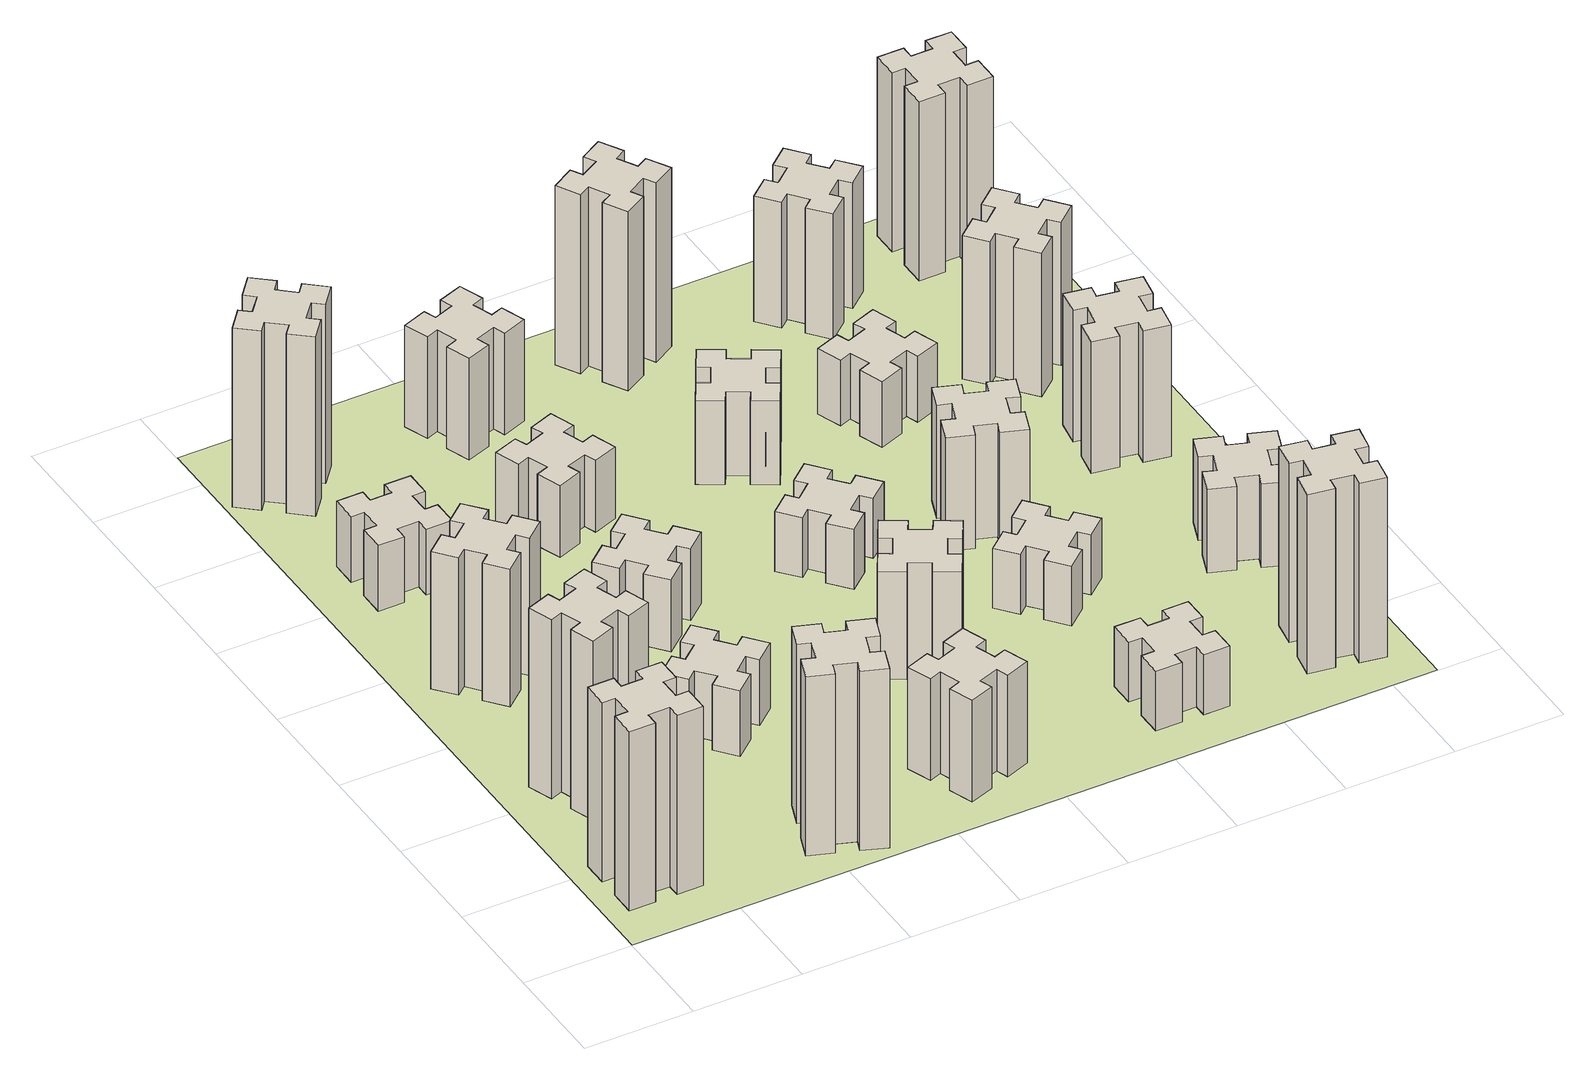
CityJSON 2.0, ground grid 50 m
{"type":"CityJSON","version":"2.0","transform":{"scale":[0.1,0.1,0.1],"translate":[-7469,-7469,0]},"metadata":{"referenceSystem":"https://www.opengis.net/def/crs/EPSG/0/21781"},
"CityObjects":{
"building1":{"type":"Building","attributes":{"class":"1000","function":"1000","usage":"1000","yearOfConstruction":2016,"roofType":"1000","measuredHeight":90,"storeysAboveGround":30,"storeysBelowGround":0},"geometry":[{"type":"Solid","lod":"1","boundaries":[[[[0,1,2,3,4,5,6,7,8,9,10,11,12,13,14,15,16,17,18,19]],[[17,16,20,21]],[[16,15,22,20]],[[15,14,23,22]],[[14,13,24,23]],[[13,12,25,24]],[[12,11,26,25]],[[11,10,27,26]],[[10,9,28,27]],[[9,8,29,28]],[[8,7,30,29]],[[7,6,31,30]],[[6,5,32,31]],[[5,4,33,32]],[[4,3,34,33]],[[3,2,35,34]],[[2,1,36,35]],[[1,0,37,36]],[[0,19,38,37]],[[19,18,39,38]],[[18,17,21,39]],[[24,25,26,27,28,29,30,31,32,33,34,35,36,37,38,39,21,20,22,23]]]]}]},
"building2":{"type":"Building","attributes":{"class":"1000","function":"1000","usage":"1000","yearOfConstruction":2016,"roofType":"1000","measuredHeight":90,"storeysAboveGround":30,"storeysBelowGround":0},"geometry":[{"type":"Solid","lod":"1","boundaries":[[[[40,41,42,43,44,45,46,47,48,49,50,51,52,53,54,55,56,57,58,59]],[[57,56,60,61]],[[56,55,62,60]],[[55,54,63,62]],[[54,53,64,63]],[[53,52,65,64]],[[52,51,66,65]],[[51,50,67,66]],[[50,49,68,67]],[[49,48,69,68]],[[48,47,70,69]],[[47,46,71,70]],[[46,45,72,71]],[[45,44,73,72]],[[44,43,74,73]],[[43,42,75,74]],[[42,41,76,75]],[[41,40,77,76]],[[40,59,78,77]],[[59,58,79,78]],[[58,57,61,79]],[[64,65,66,67,68,69,70,71,72,73,74,75,76,77,78,79,61,60,62,63]]]]}]},
"building3":{"type":"Building","attributes":{"class":"1000","function":"1000","usage":"1000","yearOfConstruction":2016,"roofType":"1000","measuredHeight":69,"storeysAboveGround":30,"storeysBelowGround":0},"geometry":[{"type":"Solid","lod":"1","boundaries":[[[[80,81,82,83,84,85,86,87,88,89,90,91,92,93,94,95,96,97,98,99]],[[97,96,100,101]],[[96,95,102,100]],[[95,94,103,102]],[[94,93,104,103]],[[93,92,105,104]],[[92,91,106,105]],[[91,90,107,106]],[[90,89,108,107]],[[89,88,109,108]],[[88,87,110,109]],[[87,86,111,110]],[[86,85,112,111]],[[85,84,113,112]],[[84,83,114,113]],[[83,82,115,114]],[[82,81,116,115]],[[81,80,117,116]],[[80,99,118,117]],[[99,98,119,118]],[[98,97,101,119]],[[104,105,106,107,108,109,110,111,112,113,114,115,116,117,118,119,101,100,102,103]]]]}]},
"building4":{"type":"Building","attributes":{"class":"1000","function":"1000","usage":"1000","yearOfConstruction":2016,"roofType":"1000","measuredHeight":33,"storeysAboveGround":30,"storeysBelowGround":0},"geometry":[{"type":"Solid","lod":"1","boundaries":[[[[120,121,122,123,124,125,126,127,128,129,130,131,132,133,134,135,136,137,138,139]],[[137,136,140,141]],[[136,135,142,140]],[[135,134,143,142]],[[134,133,144,143]],[[133,132,145,144]],[[132,131,146,145]],[[131,130,147,146]],[[130,129,148,147]],[[129,128,149,148]],[[128,127,150,149]],[[127,126,151,150]],[[126,125,152,151]],[[125,124,153,152]],[[124,123,154,153]],[[123,122,155,154]],[[122,121,156,155]],[[121,120,157,156]],[[120,139,158,157]],[[139,138,159,158]],[[138,137,141,159]],[[144,145,146,147,148,149,150,151,152,153,154,155,156,157,158,159,141,140,142,143]]]]}]},
"building5":{"type":"Building","attributes":{"class":"1000","function":"1000","usage":"1000","yearOfConstruction":2016,"roofType":"1000","measuredHeight":90,"storeysAboveGround":30,"storeysBelowGround":0},"geometry":[{"type":"Solid","lod":"1","boundaries":[[[[160,161,162,163,164,165,166,167,168,169,170,171,172,173,174,175,176,177,178,179]],[[177,176,180,181]],[[176,175,182,180]],[[175,174,183,182]],[[174,173,184,183]],[[173,172,185,184]],[[172,171,186,185]],[[171,170,187,186]],[[170,169,188,187]],[[169,168,189,188]],[[168,167,190,189]],[[167,166,191,190]],[[166,165,192,191]],[[165,164,193,192]],[[164,163,194,193]],[[163,162,195,194]],[[162,161,196,195]],[[161,160,197,196]],[[160,179,198,197]],[[179,178,199,198]],[[178,177,181,199]],[[184,185,186,187,188,189,190,191,192,193,194,195,196,197,198,199,181,180,182,183]]]]}]},
"building6":{"type":"Building","attributes":{"class":"1000","function":"1000","usage":"1000","yearOfConstruction":2016,"roofType":"1000","measuredHeight":90,"storeysAboveGround":30,"storeysBelowGround":0},"geometry":[{"type":"Solid","lod":"1","boundaries":[[[[200,201,202,203,204,205,206,207,208,209,210,211,212,213,214,215,216,217,218,219]],[[217,216,220,221]],[[216,215,222,220]],[[215,214,223,222]],[[214,213,224,223]],[[213,212,225,224]],[[212,211,226,225]],[[211,210,227,226]],[[210,209,228,227]],[[209,208,229,228]],[[208,207,230,229]],[[207,206,231,230]],[[206,205,232,231]],[[205,204,233,232]],[[204,203,234,233]],[[203,202,235,234]],[[202,201,236,235]],[[201,200,237,236]],[[200,219,238,237]],[[219,218,239,238]],[[218,217,221,239]],[[224,225,226,227,228,229,230,231,232,233,234,235,236,237,238,239,221,220,222,223]]]]}]},
"building7":{"type":"Building","attributes":{"class":"1000","function":"1000","usage":"1000","yearOfConstruction":2016,"roofType":"1000","measuredHeight":33,"storeysAboveGround":30,"storeysBelowGround":0},"geometry":[{"type":"Solid","lod":"1","boundaries":[[[[240,241,242,243,244,245,246,247,248,249,250,251,252,253,254,255,256,257,258,259]],[[257,256,260,261]],[[256,255,262,260]],[[255,254,263,262]],[[254,253,264,263]],[[253,252,265,264]],[[252,251,266,265]],[[251,250,267,266]],[[250,249,268,267]],[[249,248,269,268]],[[248,247,270,269]],[[247,246,271,270]],[[246,245,272,271]],[[245,244,273,272]],[[244,243,274,273]],[[243,242,275,274]],[[242,241,276,275]],[[241,240,277,276]],[[240,259,278,277]],[[259,258,279,278]],[[258,257,261,279]],[[264,265,266,267,268,269,270,271,272,273,274,275,276,277,278,279,261,260,262,263]]]]}]},
"building8":{"type":"Building","attributes":{"class":"1000","function":"1000","usage":"1000","yearOfConstruction":2016,"roofType":"1000","measuredHeight":36,"storeysAboveGround":30,"storeysBelowGround":0},"geometry":[{"type":"Solid","lod":"1","boundaries":[[[[280,281,282,283,284,285,286,287,288,289,290,291,292,293,294,295,296,297,298,299]],[[297,296,300,301]],[[296,295,302,300]],[[295,294,303,302]],[[294,293,304,303]],[[293,292,305,304]],[[292,291,306,305]],[[291,290,307,306]],[[290,289,308,307]],[[289,288,309,308]],[[288,287,310,309]],[[287,286,311,310]],[[286,285,312,311]],[[285,284,313,312]],[[284,283,314,313]],[[283,282,315,314]],[[282,281,316,315]],[[281,280,317,316]],[[280,299,318,317]],[[299,298,319,318]],[[298,297,301,319]],[[304,305,306,307,308,309,310,311,312,313,314,315,316,317,318,319,301,300,302,303]]]]}]},
"building9":{"type":"Building","attributes":{"class":"1000","function":"1000","usage":"1000","yearOfConstruction":2016,"roofType":"1000","measuredHeight":51,"storeysAboveGround":30,"storeysBelowGround":0},"geometry":[{"type":"Solid","lod":"1","boundaries":[[[[320,321,322,323,324,325,326,327,328,329,330,331,332,333,334,335,336,337,338,339]],[[337,336,340,341]],[[336,335,342,340]],[[335,334,343,342]],[[334,333,344,343]],[[333,332,345,344]],[[332,331,346,345]],[[331,330,347,346]],[[330,329,348,347]],[[329,328,349,348]],[[328,327,350,349]],[[327,326,351,350]],[[326,325,352,351]],[[325,324,353,352]],[[324,323,354,353]],[[323,322,355,354]],[[322,321,356,355]],[[321,320,357,356]],[[320,339,358,357]],[[339,338,359,358]],[[338,337,341,359]],[[344,345,346,347,348,349,350,351,352,353,354,355,356,357,358,359,341,340,342,343]]]]}]},
"building10":{"type":"Building","attributes":{"class":"1000","function":"1000","usage":"1000","yearOfConstruction":2016,"roofType":"1000","measuredHeight":36,"storeysAboveGround":30,"storeysBelowGround":0},"geometry":[{"type":"Solid","lod":"1","boundaries":[[[[360,361,362,363,364,365,366,367,368,369,370,371,372,373,374,375,376,377,378,379]],[[377,376,380,381]],[[376,375,382,380]],[[375,374,383,382]],[[374,373,384,383]],[[373,372,385,384]],[[372,371,386,385]],[[371,370,387,386]],[[370,369,388,387]],[[369,368,389,388]],[[368,367,390,389]],[[367,366,391,390]],[[366,365,392,391]],[[365,364,393,392]],[[364,363,394,393]],[[363,362,395,394]],[[362,361,396,395]],[[361,360,397,396]],[[360,379,398,397]],[[379,378,399,398]],[[378,377,381,399]],[[384,385,386,387,388,389,390,391,392,393,394,395,396,397,398,399,381,380,382,383]]]]}]},
"building11":{"type":"Building","attributes":{"class":"1000","function":"1000","usage":"1000","yearOfConstruction":2016,"roofType":"1000","measuredHeight":51,"storeysAboveGround":30,"storeysBelowGround":0},"geometry":[{"type":"Solid","lod":"1","boundaries":[[[[400,401,402,403,404,405,406,407,408,409,410,411,412,413,414,415,416,417,418,419]],[[417,416,420,421]],[[416,415,422,420]],[[415,414,423,422]],[[414,413,424,423]],[[413,412,425,424]],[[412,411,426,425]],[[411,410,427,426]],[[410,409,428,427]],[[409,408,429,428]],[[408,407,430,429]],[[407,406,431,430]],[[406,405,432,431]],[[405,404,433,432]],[[404,403,434,433]],[[403,402,435,434]],[[402,401,436,435]],[[401,400,437,436]],[[400,419,438,437]],[[419,418,439,438]],[[418,417,421,439]],[[424,425,426,427,428,429,430,431,432,433,434,435,436,437,438,439,421,420,422,423]]]]}]},
"building12":{"type":"Building","attributes":{"class":"1000","function":"1000","usage":"1000","yearOfConstruction":2016,"roofType":"1000","measuredHeight":54,"storeysAboveGround":30,"storeysBelowGround":0},"geometry":[{"type":"Solid","lod":"1","boundaries":[[[[440,441,442,443,444,445,446,447,448,449,450,451,452,453,454,455,456,457,458,459]],[[457,456,460,461]],[[456,455,462,460]],[[455,454,463,462]],[[454,453,464,463]],[[453,452,465,464]],[[452,451,466,465]],[[451,450,467,466]],[[450,449,468,467]],[[449,448,469,468]],[[448,447,470,469]],[[447,446,471,470]],[[446,445,472,471]],[[445,444,473,472]],[[444,443,474,473]],[[443,442,475,474]],[[442,441,476,475]],[[441,440,477,476]],[[440,459,478,477]],[[459,458,479,478]],[[458,457,461,479]],[[464,465,466,467,468,469,470,471,472,473,474,475,476,477,478,479,461,460,462,463]]]]}]},
"building13":{"type":"Building","attributes":{"class":"1000","function":"1000","usage":"1000","yearOfConstruction":2016,"roofType":"1000","measuredHeight":30,"storeysAboveGround":30,"storeysBelowGround":0},"geometry":[{"type":"Solid","lod":"1","boundaries":[[[[480,481,482,483,484,485,486,487,488,489,490,491,492,493,494,495,496,497,498,499]],[[497,496,500,501]],[[496,495,502,500]],[[495,494,503,502]],[[494,493,504,503]],[[493,492,505,504]],[[492,491,506,505]],[[491,490,507,506]],[[490,489,508,507]],[[489,488,509,508]],[[488,487,510,509]],[[487,486,511,510]],[[486,485,512,511]],[[485,484,513,512]],[[484,483,514,513]],[[483,482,515,514]],[[482,481,516,515]],[[481,480,517,516]],[[480,499,518,517]],[[499,498,519,518]],[[498,497,501,519]],[[504,505,506,507,508,509,510,511,512,513,514,515,516,517,518,519,501,500,502,503]]]]}]},
"building14":{"type":"Building","attributes":{"class":"1000","function":"1000","usage":"1000","yearOfConstruction":2016,"roofType":"1000","measuredHeight":42,"storeysAboveGround":30,"storeysBelowGround":0},"geometry":[{"type":"Solid","lod":"1","boundaries":[[[[520,521,522,523,524,525,526,527,528,529,530,531,532,533,534,535,536,537,538,539]],[[537,536,540,541]],[[536,535,542,540]],[[535,534,543,542]],[[534,533,544,543]],[[533,532,545,544]],[[532,531,546,545]],[[531,530,547,546]],[[530,529,548,547]],[[529,528,549,548]],[[528,527,550,549]],[[527,526,551,550]],[[526,525,552,551]],[[525,524,553,552]],[[524,523,554,553]],[[523,522,555,554]],[[522,521,556,555]],[[521,520,557,556]],[[520,539,558,557]],[[539,538,559,558]],[[538,537,541,559]],[[544,545,546,547,548,549,550,551,552,553,554,555,556,557,558,559,541,540,542,543]]]]}]},
"building15":{"type":"Building","attributes":{"class":"1000","function":"1000","usage":"1000","yearOfConstruction":2016,"roofType":"1000","measuredHeight":30,"storeysAboveGround":30,"storeysBelowGround":0},"geometry":[{"type":"Solid","lod":"1","boundaries":[[[[560,561,562,563,564,565,566,567,568,569,570,571,572,573,574,575,576,577,578,579]],[[577,576,580,581]],[[576,575,582,580]],[[575,574,583,582]],[[574,573,584,583]],[[573,572,585,584]],[[572,571,586,585]],[[571,570,587,586]],[[570,569,588,587]],[[569,568,589,588]],[[568,567,590,589]],[[567,566,591,590]],[[566,565,592,591]],[[565,564,593,592]],[[564,563,594,593]],[[563,562,595,594]],[[562,561,596,595]],[[561,560,597,596]],[[560,579,598,597]],[[579,578,599,598]],[[578,577,581,599]],[[584,585,586,587,588,589,590,591,592,593,594,595,596,597,598,599,581,580,582,583]]]]}]},
"building16":{"type":"Building","attributes":{"class":"1000","function":"1000","usage":"1000","yearOfConstruction":2016,"roofType":"1000","measuredHeight":90,"storeysAboveGround":30,"storeysBelowGround":0},"geometry":[{"type":"Solid","lod":"1","boundaries":[[[[600,601,602,603,604,605,606,607,608,609,610,611,612,613,614,615,616,617,618,619]],[[617,616,620,621]],[[616,615,622,620]],[[615,614,623,622]],[[614,613,624,623]],[[613,612,625,624]],[[612,611,626,625]],[[611,610,627,626]],[[610,609,628,627]],[[609,608,629,628]],[[608,607,630,629]],[[607,606,631,630]],[[606,605,632,631]],[[605,604,633,632]],[[604,603,634,633]],[[603,602,635,634]],[[602,601,636,635]],[[601,600,637,636]],[[600,619,638,637]],[[619,618,639,638]],[[618,617,621,639]],[[624,625,626,627,628,629,630,631,632,633,634,635,636,637,638,639,621,620,622,623]]]]}]},
"building17":{"type":"Building","attributes":{"class":"1000","function":"1000","usage":"1000","yearOfConstruction":2016,"roofType":"1000","measuredHeight":30,"storeysAboveGround":30,"storeysBelowGround":0},"geometry":[{"type":"Solid","lod":"1","boundaries":[[[[640,641,642,643,644,645,646,647,648,649,650,651,652,653,654,655,656,657,658,659]],[[657,656,660,661]],[[656,655,662,660]],[[655,654,663,662]],[[654,653,664,663]],[[653,652,665,664]],[[652,651,666,665]],[[651,650,667,666]],[[650,649,668,667]],[[649,648,669,668]],[[648,647,670,669]],[[647,646,671,670]],[[646,645,672,671]],[[645,644,673,672]],[[644,643,674,673]],[[643,642,675,674]],[[642,641,676,675]],[[641,640,677,676]],[[640,659,678,677]],[[659,658,679,678]],[[658,657,661,679]],[[664,665,666,667,668,669,670,671,672,673,674,675,676,677,678,679,661,660,662,663]]]]}]},
"building18":{"type":"Building","attributes":{"class":"1000","function":"1000","usage":"1000","yearOfConstruction":2016,"roofType":"1000","measuredHeight":57,"storeysAboveGround":30,"storeysBelowGround":0},"geometry":[{"type":"Solid","lod":"1","boundaries":[[[[680,681,682,683,684,685,686,687,688,689,690,691,692,693,694,695,696,697,698,699]],[[697,696,700,701]],[[696,695,702,700]],[[695,694,703,702]],[[694,693,704,703]],[[693,692,705,704]],[[692,691,706,705]],[[691,690,707,706]],[[690,689,708,707]],[[689,688,709,708]],[[688,687,710,709]],[[687,686,711,710]],[[686,685,712,711]],[[685,684,713,712]],[[684,683,714,713]],[[683,682,715,714]],[[682,681,716,715]],[[681,680,717,716]],[[680,699,718,717]],[[699,698,719,718]],[[698,697,701,719]],[[704,705,706,707,708,709,710,711,712,713,714,715,716,717,718,719,701,700,702,703]]]]}]},
"building19":{"type":"Building","attributes":{"class":"1000","function":"1000","usage":"1000","yearOfConstruction":2016,"roofType":"1000","measuredHeight":33,"storeysAboveGround":30,"storeysBelowGround":0},"geometry":[{"type":"Solid","lod":"1","boundaries":[[[[720,721,722,723,724,725,726,727,728,729,730,731,732,733,734,735,736,737,738,739]],[[737,736,740,741]],[[736,735,742,740]],[[735,734,743,742]],[[734,733,744,743]],[[733,732,745,744]],[[732,731,746,745]],[[731,730,747,746]],[[730,729,748,747]],[[729,728,749,748]],[[728,727,750,749]],[[727,726,751,750]],[[726,725,752,751]],[[725,724,753,752]],[[724,723,754,753]],[[723,722,755,754]],[[722,721,756,755]],[[721,720,757,756]],[[720,739,758,757]],[[739,738,759,758]],[[738,737,741,759]],[[744,745,746,747,748,749,750,751,752,753,754,755,756,757,758,759,741,740,742,743]]]]}]},
"building20":{"type":"Building","attributes":{"class":"1000","function":"1000","usage":"1000","yearOfConstruction":2016,"roofType":"1000","measuredHeight":90,"storeysAboveGround":30,"storeysBelowGround":0},"geometry":[{"type":"Solid","lod":"1","boundaries":[[[[760,761,762,763,764,765,766,767,768,769,770,771,772,773,774,775,776,777,778,779]],[[777,776,780,781]],[[776,775,782,780]],[[775,774,783,782]],[[774,773,784,783]],[[773,772,785,784]],[[772,771,786,785]],[[771,770,787,786]],[[770,769,788,787]],[[769,768,789,788]],[[768,767,790,789]],[[767,766,791,790]],[[766,765,792,791]],[[765,764,793,792]],[[764,763,794,793]],[[763,762,795,794]],[[762,761,796,795]],[[761,760,797,796]],[[760,779,798,797]],[[779,778,799,798]],[[778,777,781,799]],[[784,785,786,787,788,789,790,791,792,793,794,795,796,797,798,799,781,780,782,783]]]]}]},
"building21":{"type":"Building","attributes":{"class":"1000","function":"1000","usage":"1000","yearOfConstruction":2016,"roofType":"1000","measuredHeight":63,"storeysAboveGround":30,"storeysBelowGround":0},"geometry":[{"type":"Solid","lod":"1","boundaries":[[[[800,801,802,803,804,805,806,807,808,809,810,811,812,813,814,815,816,817,818,819]],[[817,816,820,821]],[[816,815,822,820]],[[815,814,823,822]],[[814,813,824,823]],[[813,812,825,824]],[[812,811,826,825]],[[811,810,827,826]],[[810,809,828,827]],[[809,808,829,828]],[[808,807,830,829]],[[807,806,831,830]],[[806,805,832,831]],[[805,804,833,832]],[[804,803,834,833]],[[803,802,835,834]],[[802,801,836,835]],[[801,800,837,836]],[[800,819,838,837]],[[819,818,839,838]],[[818,817,821,839]],[[824,825,826,827,828,829,830,831,832,833,834,835,836,837,838,839,821,820,822,823]]]]}]},
"building22":{"type":"Building","attributes":{"class":"1000","function":"1000","usage":"1000","yearOfConstruction":2016,"roofType":"1000","measuredHeight":42,"storeysAboveGround":30,"storeysBelowGround":0},"geometry":[{"type":"Solid","lod":"1","boundaries":[[[[840,841,842,843,844,845,846,847,848,849,850,851,852,853,854,855,856,857,858,859]],[[857,856,860,861]],[[856,855,862,860]],[[855,854,863,862]],[[854,853,864,863]],[[853,852,865,864]],[[852,851,866,865]],[[851,850,867,866]],[[850,849,868,867]],[[849,848,869,868]],[[848,847,870,869]],[[847,846,871,870]],[[846,845,872,871]],[[845,844,873,872]],[[844,843,874,873]],[[843,842,875,874]],[[842,841,876,875]],[[841,840,877,876]],[[840,859,878,877]],[[859,858,879,878]],[[858,857,861,879]],[[864,865,866,867,868,869,870,871,872,873,874,875,876,877,878,879,861,860,862,863]]]]}]},
"building23":{"type":"Building","attributes":{"class":"1000","function":"1000","usage":"1000","yearOfConstruction":2016,"roofType":"1000","measuredHeight":66,"storeysAboveGround":30,"storeysBelowGround":0},"geometry":[{"type":"Solid","lod":"1","boundaries":[[[[880,881,882,883,884,885,886,887,888,889,890,891,892,893,894,895,896,897,898,899]],[[897,896,900,901]],[[896,895,902,900]],[[895,894,903,902]],[[894,893,904,903]],[[893,892,905,904]],[[892,891,906,905]],[[891,890,907,906]],[[890,889,908,907]],[[889,888,909,908]],[[888,887,910,909]],[[887,886,911,910]],[[886,885,912,911]],[[885,884,913,912]],[[884,883,914,913]],[[883,882,915,914]],[[882,881,916,915]],[[881,880,917,916]],[[880,899,918,917]],[[899,898,919,918]],[[898,897,901,919]],[[904,905,906,907,908,909,910,911,912,913,914,915,916,917,918,919,901,900,902,903]]]]}]},
"building24":{"type":"Building","attributes":{"class":"1000","function":"1000","usage":"1000","yearOfConstruction":2016,"roofType":"1000","measuredHeight":72,"storeysAboveGround":30,"storeysBelowGround":0},"geometry":[{"type":"Solid","lod":"1","boundaries":[[[[920,921,922,923,924,925,926,927,928,929,930,931,932,933,934,935,936,937,938,939]],[[937,936,940,941]],[[936,935,942,940]],[[935,934,943,942]],[[934,933,944,943]],[[933,932,945,944]],[[932,931,946,945]],[[931,930,947,946]],[[930,929,948,947]],[[929,928,949,948]],[[928,927,950,949]],[[927,926,951,950]],[[926,925,952,951]],[[925,924,953,952]],[[924,923,954,953]],[[923,922,955,954]],[[922,921,956,955]],[[921,920,957,956]],[[920,939,958,957]],[[939,938,959,958]],[[938,937,941,959]],[[944,945,946,947,948,949,950,951,952,953,954,955,956,957,958,959,941,940,942,943]]]]}]},
"building25":{"type":"Building","attributes":{"class":"1000","function":"1000","usage":"1000","yearOfConstruction":2016,"roofType":"1000","measuredHeight":90,"storeysAboveGround":30,"storeysBelowGround":0},"geometry":[{"type":"Solid","lod":"1","boundaries":[[[[960,961,962,963,964,965,966,967,968,969,970,971,972,973,974,975,976,977,978,979]],[[977,976,980,981]],[[976,975,982,980]],[[975,974,983,982]],[[974,973,984,983]],[[973,972,985,984]],[[972,971,986,985]],[[971,970,987,986]],[[970,969,988,987]],[[969,968,989,988]],[[968,967,990,989]],[[967,966,991,990]],[[966,965,992,991]],[[965,964,993,992]],[[964,963,994,993]],[[963,962,995,994]],[[962,961,996,995]],[[961,960,997,996]],[[960,979,998,997]],[[979,978,999,998]],[[978,977,981,999]],[[984,985,986,987,988,989,990,991,992,993,994,995,996,997,998,999,981,980,982,983]]]]}]},
"landuse1":{"type":"LandUse","attributes":{"name":"plot1","function":"1010"},"geometry":[{"type":"MultiSurface","lod":"1","boundaries":[[[1000,1001,1002,1003]]]}]}
},
"vertices":[
[165,425,0],[165,325,0],[105,325,0],[105,205,0],[225,205,0],[225,265,0],[325,265,0],[325,205,0],[445,205,0],[445,325,0],[385,325,0],[385,425,0],[445,425,0],[445,545,0],[325,545,0],[325,485,0],[225,485,0],[225,545,0],[105,545,0],[105,425,0],[225,485,900],[225,545,900],[325,485,900],[325,545,900],[445,545,900],[445,425,900],[385,425,900],[385,325,900],[445,325,900],[445,205,900],[325,205,900],[325,265,900],[225,265,900],[225,205,900],[105,205,900],[105,325,900],[165,325,900],[165,425,900],[105,425,900],[105,545,900],
[255,1025,0],[289,931,0],[233,910,0],[274,797,0],[387,839,0],[366,895,0],[460,929,0],[480,873,0],[593,914,0],[552,1027,0],[496,1006,0],[462,1100,0],[518,1120,0],[477,1233,0],[364,1192,0],[385,1136,0],[291,1102,0],[270,1158,0],[157,1117,0],[199,1004,0],[291,1102,900],[270,1158,900],[385,1136,900],[364,1192,900],[477,1233,900],[518,1120,900],[462,1100,900],[496,1006,900],[552,1027,900],[593,914,900],[480,873,900],[460,929,900],[366,895,900],[387,839,900],[274,797,900],[233,910,900],[289,931,900],[255,1025,900],[199,1004,900],[157,1117,900],
[492,1888,0],[427,1964,0],[473,2003,0],[396,2095,0],[304,2018,0],[343,1972,0],[266,1907,0],[228,1953,0],[136,1876,0],[213,1784,0],[259,1823,0],[323,1746,0],[277,1708,0],[354,1616,0],[446,1693,0],[408,1739,0],[484,1803,0],[523,1757,0],[615,1834,0],[538,1926,0],[484,1803,690],[523,1757,690],[408,1739,690],[446,1693,690],[354,1616,690],[277,1708,690],[323,1746,690],[259,1823,690],[213,1784,690],[136,1876,690],[228,1953,690],[266,1907,690],[343,1972,690],[304,2018,690],[396,2095,690],[473,2003,690],[427,1964,690],[492,1888,690],[538,1926,690],[615,1834,690],
[485,2545,0],[485,2645,0],[545,2645,0],[545,2765,0],[425,2765,0],[425,2705,0],[325,2705,0],[325,2765,0],[205,2765,0],[205,2645,0],[265,2645,0],[265,2545,0],[205,2545,0],[205,2425,0],[325,2425,0],[325,2485,0],[425,2485,0],[425,2425,0],[545,2425,0],[545,2545,0],[425,2485,330],[425,2425,330],[325,2485,330],[325,2425,330],[205,2425,330],[205,2545,330],[265,2545,330],[265,2645,330],[205,2645,330],[205,2765,330],[325,2765,330],[325,2705,330],[425,2705,330],[425,2765,330],[545,2765,330],[545,2645,330],[485,2645,330],[485,2545,330],[545,2545,330],[545,2425,330],
[1029,360,0],[995,266,0],[939,287,0],[897,174,0],[1010,133,0],[1031,189,0],[1125,155,0],[1104,99,0],[1217,57,0],[1258,170,0],[1202,191,0],[1236,285,0],[1292,264,0],[1333,377,0],[1220,418,0],[1200,362,0],[1106,396,0],[1127,452,0],[1014,493,0],[973,380,0],[1106,396,900],[1127,452,900],[1200,362,900],[1220,418,900],[1333,377,900],[1292,264,900],[1236,285,900],[1202,191,900],[1258,170,900],[1217,57,900],[1104,99,900],[1125,155,900],[1031,189,900],[1010,133,900],[897,174,900],[939,287,900],[995,266,900],[1029,360,900],[973,380,900],[1014,493,900],
[384,3387,0],[308,3452,0],[346,3498,0],[254,3575,0],[177,3483,0],[223,3444,0],[159,3368,0],[113,3406,0],[36,3314,0],[128,3237,0],[166,3283,0],[243,3219,0],[204,3173,0],[296,3096,0],[373,3188,0],[327,3226,0],[392,3303,0],[438,3264,0],[515,3356,0],[423,3433,0],[392,3303,900],[438,3264,900],[327,3226,900],[373,3188,900],[296,3096,900],[204,3173,900],[243,3219,900],[166,3283,900],[128,3237,900],[36,3314,900],[113,3406,900],[159,3368,900],[223,3444,900],[177,3483,900],[254,3575,900],[346,3498,900],[308,3452,900],[384,3387,900],[423,3433,900],[515,3356,900],
[983,1232,0],[906,1167,0],[868,1213,0],[776,1136,0],[853,1044,0],[899,1083,0],[963,1006,0],[917,968,0],[994,876,0],[1086,953,0],[1048,999,0],[1124,1063,0],[1163,1017,0],[1255,1094,0],[1178,1186,0],[1132,1148,0],[1067,1224,0],[1113,1263,0],[1036,1355,0],[944,1278,0],[1067,1224,330],[1113,1263,330],[1132,1148,330],[1178,1186,330],[1255,1094,330],[1163,1017,330],[1124,1063,330],[1048,999,330],[1086,953,330],[994,876,330],[917,968,330],[963,1006,330],[899,1083,330],[853,1044,330],[776,1136,330],[868,1213,330],[906,1167,330],[983,1232,330],[944,1278,330],[1036,1355,330],
[1083,1972,0],[1006,1907,0],[968,1953,0],[876,1876,0],[953,1784,0],[999,1823,0],[1063,1746,0],[1017,1708,0],[1094,1616,0],[1186,1693,0],[1148,1739,0],[1224,1803,0],[1263,1757,0],[1355,1834,0],[1278,1926,0],[1232,1888,0],[1167,1964,0],[1213,2003,0],[1136,2095,0],[1044,2018,0],[1167,1964,360],[1213,2003,360],[1232,1888,360],[1278,1926,360],[1355,1834,360],[1263,1757,360],[1224,1803,360],[1148,1739,360],[1186,1693,360],[1094,1616,360],[1017,1708,360],[1063,1746,360],[999,1823,360],[953,1784,360],[876,1876,360],[968,1953,360],[1006,1907,360],[1083,1972,360],[1044,2018,360],[1136,2095,360],
[1765,496,0],[1671,462,0],[1650,518,0],[1537,477,0],[1579,364,0],[1635,385,0],[1669,291,0],[1613,270,0],[1654,157,0],[1767,199,0],[1746,255,0],[1840,289,0],[1860,233,0],[1973,274,0],[1932,387,0],[1876,366,0],[1842,460,0],[1898,480,0],[1857,593,0],[1744,552,0],[1842,460,510],[1898,480,510],[1876,366,510],[1932,387,510],[1973,274,510],[1860,233,510],[1840,289,510],[1746,255,510],[1767,199,510],[1654,157,510],[1613,270,510],[1669,291,510],[1635,385,510],[1579,364,510],[1537,477,510],[1650,518,510],[1671,462,510],[1765,496,510],[1744,552,510],[1857,593,510],
[1106,2475,0],[1200,2509,0],[1220,2453,0],[1333,2494,0],[1292,2607,0],[1236,2586,0],[1202,2680,0],[1258,2700,0],[1217,2813,0],[1104,2772,0],[1125,2716,0],[1031,2682,0],[1010,2738,0],[897,2697,0],[939,2584,0],[995,2605,0],[1029,2511,0],[973,2490,0],[1014,2377,0],[1127,2419,0],[1029,2511,360],[973,2490,360],[995,2605,360],[939,2584,360],[897,2697,360],[1010,2738,360],[1031,2682,360],[1125,2716,360],[1104,2772,360],[1217,2813,360],[1258,2700,360],[1202,2680,360],[1236,2586,360],[1292,2607,360],[1333,2494,360],[1220,2453,360],[1200,2509,360],[1106,2475,360],[1127,2419,360],[1014,2377,360],
[1125,3456,0],[1031,3422,0],[1010,3478,0],[897,3437,0],[939,3324,0],[995,3345,0],[1029,3251,0],[973,3230,0],[1014,3117,0],[1127,3159,0],[1106,3215,0],[1200,3249,0],[1220,3193,0],[1333,3234,0],[1292,3347,0],[1236,3326,0],[1202,3420,0],[1258,3440,0],[1217,3553,0],[1104,3512,0],[1202,3420,510],[1258,3440,510],[1236,3326,510],[1292,3347,510],[1333,3234,510],[1220,3193,510],[1200,3249,510],[1106,3215,510],[1127,3159,510],[1014,3117,510],[973,3230,510],[1029,3251,510],[995,3345,510],[939,3324,510],[897,3437,510],[1010,3478,510],[1031,3422,510],[1125,3456,510],[1104,3512,510],[1217,3553,510],
[2026,1017,0],[2076,1104,0],[2128,1074,0],[2188,1178,0],[2084,1238,0],[2054,1186,0],[1967,1236,0],[1997,1288,0],[1893,1348,0],[1833,1244,0],[1885,1214,0],[1835,1127,0],[1783,1157,0],[1723,1053,0],[1827,993,0],[1857,1045,0],[1944,995,0],[1914,943,0],[2018,883,0],[2078,987,0],[1944,995,540],[1914,943,540],[1857,1045,540],[1827,993,540],[1723,1053,540],[1783,1157,540],[1835,1127,540],[1885,1214,540],[1833,1244,540],[1893,1348,540],[1997,1288,540],[1967,1236,540],[2054,1186,540],[2084,1238,540],[2188,1178,540],[2128,1074,540],[2076,1104,540],[2026,1017,540],[2078,987,540],[2018,883,540],
[2072,1888,0],[2007,1964,0],[2053,2003,0],[1976,2095,0],[1884,2018,0],[1923,1972,0],[1846,1907,0],[1808,1953,0],[1716,1876,0],[1793,1784,0],[1839,1823,0],[1903,1746,0],[1857,1708,0],[1934,1616,0],[2026,1693,0],[1988,1739,0],[2064,1803,0],[2103,1757,0],[2195,1834,0],[2118,1926,0],[2064,1803,300],[2103,1757,300],[1988,1739,300],[2026,1693,300],[1934,1616,300],[1857,1708,300],[1903,1746,300],[1839,1823,300],[1793,1784,300],[1716,1876,300],[1808,1953,300],[1846,1907,300],[1923,1972,300],[1884,2018,300],[1976,2095,300],[2053,2003,300],[2007,1964,300],[2072,1888,300],[2118,1926,300],[2195,1834,300],
[2026,2497,0],[2076,2584,0],[2128,2554,0],[2188,2658,0],[2084,2718,0],[2054,2666,0],[1967,2716,0],[1997,2768,0],[1893,2828,0],[1833,2724,0],[1885,2694,0],[1835,2607,0],[1783,2637,0],[1723,2533,0],[1827,2473,0],[1857,2525,0],[1944,2475,0],[1914,2423,0],[2018,2363,0],[2078,2467,0],[1944,2475,420],[1914,2423,420],[1857,2525,420],[1827,2473,420],[1723,2533,420],[1783,2637,420],[1835,2607,420],[1885,2694,420],[1833,2724,420],[1893,2828,420],[1997,2768,420],[1967,2716,420],[2054,2666,420],[2084,2718,420],[2188,2658,420],[2128,2554,420],[2076,2584,420],[2026,2497,420],[2078,2467,420],[2018,2363,420],
[2745,485,0],[2645,485,0],[2645,545,0],[2525,545,0],[2525,425,0],[2585,425,0],[2585,325,0],[2525,325,0],[2525,205,0],[2645,205,0],[2645,265,0],[2745,265,0],[2745,205,0],[2865,205,0],[2865,325,0],[2805,325,0],[2805,425,0],[2865,425,0],[2865,545,0],[2745,545,0],[2805,425,300],[2865,425,300],[2805,325,300],[2865,325,300],[2865,205,300],[2745,205,300],[2745,265,300],[2645,265,300],[2645,205,300],[2525,205,300],[2525,325,300],[2585,325,300],[2585,425,300],[2525,425,300],[2525,545,300],[2645,545,300],[2645,485,300],[2745,485,300],[2745,545,300],[2865,545,300],
[1844,3556,0],[1757,3506,0],[1727,3558,0],[1623,3498,0],[1683,3394,0],[1735,3424,0],[1785,3337,0],[1733,3307,0],[1793,3203,0],[1897,3263,0],[1867,3315,0],[1954,3365,0],[1984,3313,0],[2088,3373,0],[2028,3477,0],[1976,3447,0],[1926,3534,0],[1978,3564,0],[1918,3668,0],[1814,3608,0],[1926,3534,900],[1978,3564,900],[1976,3447,900],[2028,3477,900],[2088,3373,900],[1984,3313,900],[1954,3365,900],[1867,3315,900],[1897,3263,900],[1793,3203,900],[1733,3307,900],[1785,3337,900],[1735,3424,900],[1683,3394,900],[1623,3498,900],[1727,3558,900],[1757,3506,900],[1844,3556,900],[1814,3608,900],[1918,3668,900],
[2628,1099,0],[2704,1163,0],[2743,1117,0],[2835,1194,0],[2758,1286,0],[2712,1248,0],[2647,1324,0],[2693,1363,0],[2616,1455,0],[2524,1378,0],[2563,1332,0],[2486,1267,0],[2448,1313,0],[2356,1236,0],[2433,1144,0],[2479,1183,0],[2543,1106,0],[2497,1068,0],[2574,976,0],[2666,1053,0],[2543,1106,300],[2497,1068,300],[2479,1183,300],[2433,1144,300],[2356,1236,300],[2448,1313,300],[2486,1267,300],[2563,1332,300],[2524,1378,300],[2616,1455,300],[2693,1363,300],[2647,1324,300],[2712,1248,300],[2758,1286,300],[2835,1194,300],[2743,1117,300],[2704,1163,300],[2628,1099,300],[2666,1053,300],[2574,976,300],
[2682,1671,0],[2716,1765,0],[2772,1744,0],[2813,1857,0],[2700,1898,0],[2680,1842,0],[2586,1876,0],[2607,1932,0],[2494,1973,0],[2453,1860,0],[2509,1840,0],[2475,1746,0],[2419,1767,0],[2377,1654,0],[2490,1613,0],[2511,1669,0],[2605,1635,0],[2584,1579,0],[2697,1537,0],[2738,1650,0],[2605,1635,570],[2584,1579,570],[2511,1669,570],[2490,1613,570],[2377,1654,570],[2419,1767,570],[2475,1746,570],[2509,1840,570],[2453,1860,570],[2494,1973,570],[2607,1932,570],[2586,1876,570],[2680,1842,570],[2700,1898,570],[2813,1857,570],[2772,1744,570],[2716,1765,570],[2682,1671,570],[2738,1650,570],[2697,1537,570],
[2586,2475,0],[2680,2509,0],[2700,2453,0],[2813,2494,0],[2772,2607,0],[2716,2586,0],[2682,2680,0],[2738,2700,0],[2697,2813,0],[2584,2772,0],[2605,2716,0],[2511,2682,0],[2490,2738,0],[2377,2697,0],[2419,2584,0],[2475,2605,0],[2509,2511,0],[2453,2490,0],[2494,2377,0],[2607,2419,0],[2509,2511,330],[2453,2490,330],[2475,2605,330],[2419,2584,330],[2377,2697,330],[2490,2738,330],[2511,2682,330],[2605,2716,330],[2584,2772,330],[2697,2813,330],[2738,2700,330],[2682,2680,330],[2716,2586,330],[2772,2607,330],[2813,2494,330],[2700,2453,330],[2680,2509,330],[2586,2475,330],[2607,2419,330],[2494,2377,330],
[3504,475,0],[3405,492,0],[3416,551,0],[3297,572,0],[3277,454,0],[3336,444,0],[3318,345,0],[3259,356,0],[3238,237,0],[3357,217,0],[3367,276,0],[3465,258,0],[3455,199,0],[3573,178,0],[3594,297,0],[3535,307,0],[3552,405,0],[3611,395,0],[3632,513,0],[3514,534,0],[3552,405,900],[3611,395,900],[3535,307,900],[3594,297,900],[3573,178,900],[3455,199,900],[3465,258,900],[3367,276,900],[3357,217,900],[3238,237,900],[3259,356,900],[3318,345,900],[3336,444,900],[3277,454,900],[3297,572,900],[3416,551,900],[3405,492,900],[3504,475,900],[3514,534,900],[3632,513,900],
[2812,3368,0],[2747,3444,0],[2793,3483,0],[2716,3575,0],[2624,3498,0],[2663,3452,0],[2586,3387,0],[2548,3433,0],[2456,3356,0],[2533,3264,0],[2579,3303,0],[2643,3226,0],[2597,3188,0],[2674,3096,0],[2766,3173,0],[2728,3219,0],[2804,3283,0],[2843,3237,0],[2935,3314,0],[2858,3406,0],[2804,3283,630],[2843,3237,630],[2728,3219,630],[2766,3173,630],[2674,3096,630],[2597,3188,630],[2643,3226,630],[2579,3303,630],[2533,3264,630],[2456,3356,630],[2548,3433,630],[2586,3387,630],[2663,3452,630],[2624,3498,630],[2716,3575,630],[2793,3483,630],[2747,3444,630],[2812,3368,630],[2858,3406,630],[2935,3314,630],
[3351,1029,0],[3445,995,0],[3424,939,0],[3537,897,0],[3578,1010,0],[3522,1031,0],[3556,1125,0],[3612,1104,0],[3653,1217,0],[3540,1258,0],[3520,1202,0],[3426,1236,0],[3447,1292,0],[3334,1333,0],[3293,1220,0],[3349,1200,0],[3315,1106,0],[3259,1127,0],[3217,1014,0],[3330,973,0],[3315,1106,420],[3259,1127,420],[3349,1200,420],[3293,1220,420],[3334,1333,420],[3447,1292,420],[3426,1236,420],[3520,1202,420],[3540,1258,420],[3653,1217,420],[3612,1104,420],[3556,1125,420],[3522,1031,420],[3578,1010,420],[3537,897,420],[3424,939,420],[3445,995,420],[3351,1029,420],[3330,973,420],[3217,1014,420],
[3267,1856,0],[3365,1838,0],[3355,1779,0],[3473,1758,0],[3494,1877,0],[3435,1887,0],[3452,1985,0],[3511,1975,0],[3532,2093,0],[3414,2114,0],[3404,2055,0],[3305,2072,0],[3316,2131,0],[3197,2152,0],[3177,2034,0],[3236,2024,0],[3218,1925,0],[3159,1936,0],[3138,1817,0],[3257,1797,0],[3218,1925,660],[3159,1936,660],[3236,2024,660],[3177,2034,660],[3197,2152,660],[3316,2131,660],[3305,2072,660],[3404,2055,660],[3414,2114,660],[3532,2093,660],[3511,1975,660],[3452,1985,660],[3435,1887,660],[3494,1877,660],[3473,1758,660],[3355,1779,660],[3365,1838,660],[3267,1856,660],[3257,1797,660],[3138,1817,660],
[3119,2563,0],[3183,2486,0],[3137,2448,0],[3214,2356,0],[3306,2433,0],[3268,2479,0],[3344,2543,0],[3383,2497,0],[3475,2574,0],[3398,2666,0],[3352,2628,0],[3287,2704,0],[3333,2743,0],[3256,2835,0],[3164,2758,0],[3203,2712,0],[3126,2647,0],[3088,2693,0],[2996,2616,0],[3073,2524,0],[3126,2647,720],[3088,2693,720],[3203,2712,720],[3164,2758,720],[3256,2835,720],[3333,2743,720],[3287,2704,720],[3352,2628,720],[3398,2666,720],[3475,2574,720],[3383,2497,720],[3344,2543,720],[3268,2479,720],[3306,2433,720],[3214,2356,720],[3137,2448,720],[3183,2486,720],[3119,2563,720],[3073,2524,720],[2996,2616,720],
[3285,3325,0],[3385,3325,0],[3385,3265,0],[3505,3265,0],[3505,3385,0],[3445,3385,0],[3445,3485,0],[3505,3485,0],[3505,3605,0],[3385,3605,0],[3385,3545,0],[3285,3545,0],[3285,3605,0],[3165,3605,0],[3165,3485,0],[3225,3485,0],[3225,3385,0],[3165,3385,0],[3165,3265,0],[3285,3265,0],[3225,3385,900],[3165,3385,900],[3225,3485,900],[3165,3485,900],[3165,3605,900],[3285,3605,900],[3285,3545,900],[3385,3545,900],[3385,3605,900],[3505,3605,900],[3505,3485,900],[3445,3485,900],[3445,3385,900],[3505,3385,900],[3505,3265,900],[3385,3265,900],[3385,3325,900],[3285,3325,900],[3285,3265,900],[3165,3265,900],
[5,3705,0],[3705,3705,0],[3705,5,0],[5,5,0]
]}
